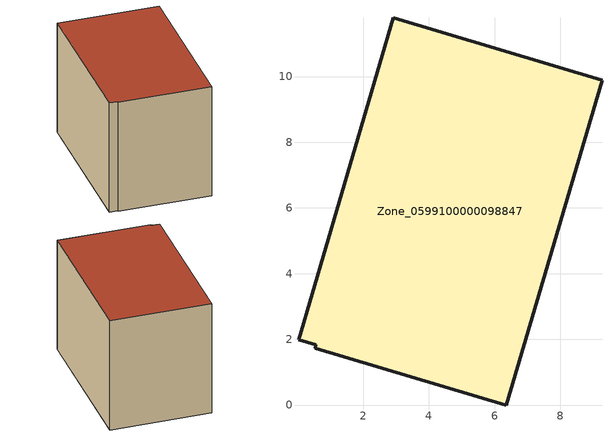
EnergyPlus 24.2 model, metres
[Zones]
Zone_0599100000098847
 floor ground (C_G): 6.35,0 0.54,1.73 0.56,1.83 0.03,1.99 2.92,11.78 9.27,9.89 z0.55
 wall outside (C_F): 6.35,0 9.27,9.89 2.92,11.78 0.03,1.99 0.56,1.83 0.54,1.73 6.35,0 z0.55:8.37
 roof outside (C_R): 0.54,1.73 6.35,0 9.27,9.89 2.92,11.78 0.03,1.99 0.56,1.83 z8.37
[BUILDING]
Pand.0599100000098847: North Axis=0; Terrain=City; Loads Convergence Tolerance Value=0.04; Temperature Convergence Tolerance Value=0.4; Solar Distribution=FullExterior; Maximum Number of Warmup Days=25; Minimum Number of Warmup Days=1
[Site:Location]
Rotterdam.The.Hague.AP_ZH_NLD Design_Conditions: Latitude=51.96; Longitude=4.45; Time Zone=1; Elevation=-4.5
[SITE:GROUNDTEMPERATURE:BUILDINGSURFACE]
18, 18, 18, 18, 18, 18, 18, 18, 18, 18, 18, 18
[MATERIAL] Thermal Absorptance=0.9; Solar Absorptance=0.7; Visible Absorptance=0.7
Name | Roughness | Thickness | Conductivity | Density | Specific Heat
G.TI.1965-1974 | MediumSmooth | 0.15 | 0.882353 | 540 | 1210
F.TI.1965-1974 | Rough | 0.3 | 0.697674 | 1920 | 840
R.TI.1965-1974 | MediumRough | 0.2 | 0.232558 | 1500 | 1000
[CONSTRUCTION]
C_G: G.TI.1965-1974
C_F: F.TI.1965-1974
C_R: R.TI.1965-1974
[ZONE]
Zone_0599100000098847: Type=1; Multiplier=1; Ceiling Height=Autocalculate; Volume=Autocalculate; Floor Area=autocalculate; Part of Total Floor Area=Yes
[ZONEINFILTRATION:DESIGNFLOWRATE]
Infil_Zone_0599100000098847: Zone or ZoneList or Space or SpaceList=Zone_0599100000098847; Schedule=AlwaysOn; Design Flow Rate Calculation Method=Flow/Area; Flow Rate per Floor Area=0.003; Constant Term Coefficient=1; Temperature Term Coefficient=0; Velocity Term Coefficient=0; Velocity Squared Term Coefficient=0
[HVACTEMPLATE:ZONE:IDEALLOADSAIRSYSTEM]
Zone_0599100000098847: Maximum Heating Supply Air Temperature=50; Minimum Cooling Supply Air Temperature=13; Maximum Heating Supply Air Humidity Ratio=0.0156; Minimum Cooling Supply Air Humidity Ratio=0.0077; Heating Limit=NoLimit; Cooling Limit=NoLimit; Dehumidification Control Type=ConstantSensibleHeatRatio; Cooling Sensible Heat Ratio=0.7; Dehumidification Setpoint=60; Humidification Control Type=None; Humidification Setpoint=30; Outdoor Air Method=None; Outdoor Air Flow Rate per Person=0.00944; Outdoor Air Flow Rate per Zone Floor Area=0; Outdoor Air Flow Rate per Zone=0; Demand Controlled Ventilation Type=None; Outdoor Air Economizer Type=NoEconomizer; Heat Recovery Type=None; Sensible Heat Recovery Effectiveness=0.7; Latent Heat Recovery Effectiveness=0.65
[ZONECONTROL:THERMOSTAT]
ThermostatControl_Zone_0599100000098847: Zone or ZoneList=Zone_0599100000098847; Control Type Schedule=DualSetpointControlType; Control 1=Thermostat_Zone_0599100000098847; Temperature Difference Between Cutout And Setpoint=0
[THERMOSTATSETPOINT:DUALSETPOINT]
Thermostat_Zone_0599100000098847: Heating Setpoint Temperature Schedule=HeatingSetpoint_Zone_0599100000098847; Cooling Setpoint Temperature Schedule=CoolingSetpoint_Zone_0599100000098847
[SCHEDULE:COMPACT]
HeatingSetpoint_Zone_0599100000098847: Through: 12/31, For: AllDays, Until: 24:00, 21
CoolingSetpoint_Zone_0599100000098847: Through: 12/31, For: AllDays, Until: 24:00, 24
DualSetpointControlType: Through: 12/31, For: AllDays, Until: 24:00, 4
AlwaysOn: Through: 12/31, For: AllDays, Until: 24:00, 1
